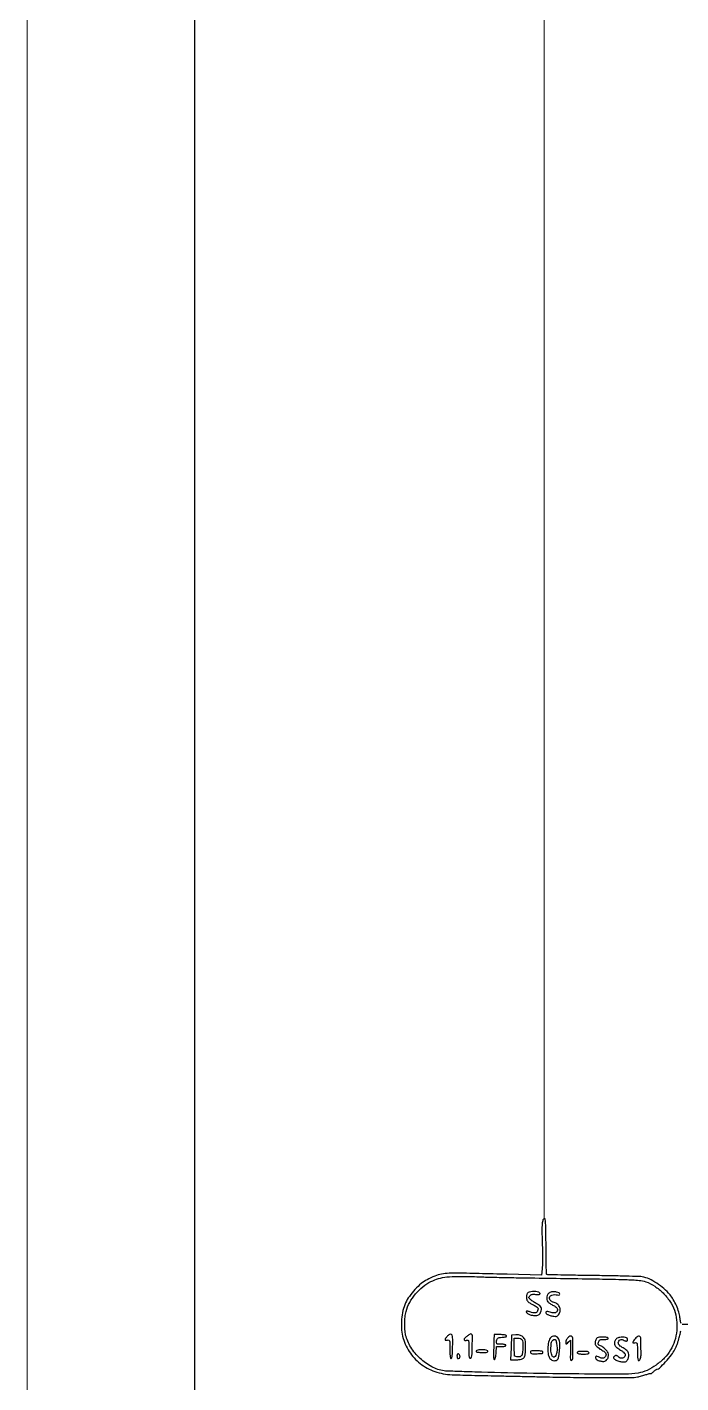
# Model space of a CAD drawing. Header units: millimetres. Extents: x 2712 to 3553, y 1367 to 1961.
# Drawn here: x 2712.3 to 2790.3, y 1713.8 to 1875.5 of the extents above; entities that cross this region are included whole.
import ezdxf

# ---------------------------------------------------------------- set-up
doc = ezdxf.new("R2010")
doc.units = ezdxf.units.MM

# ---------------------------------------------------------------- blocks, each defined once
blk = doc.blocks.new('Формат А1 (2)')
at = {"lineweight": 20}
blk.add_line((2935.83, -160.31), (2935.83, 433.69), dxfattribs=at)
at = {"lineweight": 30}
blk.add_line((2955.83, -155.31), (2955.83, 428.69), dxfattribs=at)

msp = doc.modelspace()

# ---------------------------------------------------------------- linework, layer by layer
at = {"lineweight": 15}
msp.add_line((2774.01, 1733.36), (2774.01, 1912.49), dxfattribs=at)
for points in [[(2790.33, 1720.86, -0.011214), (2790.28, 1721.07, -0.014214), (2790.24, 1721.31, -0.010538), (2790.2, 1721.59, 0.049295), (2790.06, 1722.22, 0.025383), (2789.77, 1722.99, 0.025324), (2789.4, 1723.72, 0.043706), (2789.01, 1724.29, 0.041902), (2788.29, 1725.02, 0.035251), (2787.42, 1725.67, 0.036471), (2786.51, 1726.17, 0.06174), (2785.69, 1726.43, 0.037264), (2785.33, 1726.46, 0.001044), (2783.76, 1726.51, 0.002132), (2781.91, 1726.55, 0.001462), (2779.81, 1726.58, -0.001136), (2777.74, 1726.61, -0.001838), (2775.98, 1726.64, -0.000264), (2774.42, 1726.68, -0.133169), (2774.32, 1726.71, -0.250015), (2774.28, 1726.78, -0.001152), (2774.25, 1727.72, -0.004946), (2774.22, 1728.8, -0.003059), (2774.22, 1730.07, 0.002371), (2774.21, 1731.71, 0.010941), (2774.18, 1732.65, 0.0097), (2774.13, 1733.27, 0.387415), (2774.04, 1733.36, 0.327144), (2773.86, 1733.22, 0.053781), (2773.76, 1732.76, 0.026702), (2773.73, 1731.94, 0.004917), (2773.77, 1730.41, -0.004543), (2773.79, 1729.49, -0.004888), (2773.8, 1728.59, -0.004633), (2773.79, 1727.82, -0.023141), (2773.76, 1727.39), (2773.68, 1726.63), (2769.6, 1726.73, 0.000032), (2767.92, 1726.77, 0.000032), (2766.23, 1726.81, 0.000031), (2764.75, 1726.85, 0.000125), (2763.85, 1726.87, 0.016733), (2762.65, 1726.85, 0.03952), (2761.77, 1726.75, 0.043255), (2760.96, 1726.51, 0.023967), (2760.03, 1726.08, 0.058558), (2759.34, 1725.63, 0.030463), (2758.59, 1724.91, 0.030262), (2757.92, 1724.09, 0.04845), (2757.47, 1723.31, 0.049756), (2757.16, 1722.41, 0.036197), (2756.99, 1721.36, 0.035963), (2756.98, 1720.3, 0.046631), (2757.12, 1719.33, 0.082012), (2757.9, 1717.52, 0.084834), (2759.21, 1716.09, 0.082496), (2760.96, 1715.14, 0.072158), (2763.01, 1714.75, 0.003965), (2763.65, 1714.73, 0.000598), (2764.95, 1714.69, 0.000671), (2766.48, 1714.66, 0.00058), (2768.09, 1714.62, -0.00004), (2769.86, 1714.59, -0.000027), (2771.89, 1714.54, -0.000027), (2773.86, 1714.5, -0.000053), (2775.43, 1714.47, 0.002406), (2778.76, 1714.42, 0.003187), (2781.79, 1714.4, 0.0019), (2784.37, 1714.41, 0.041215), (2785.12, 1714.48, 0.01547), (2785.35, 1714.53, 0.008523), (2785.62, 1714.6, 0.00849), (2785.9, 1714.68, 0.013466), (2786.14, 1714.76, -0.014025), (2786.34, 1714.83, -0.02086), (2786.52, 1714.88, -0.016809), (2786.67, 1714.91, -0.238395), (2786.72, 1714.89, 0.314145), (2786.76, 1714.89, 0.042113), (2786.84, 1714.93, 0.036395), (2786.94, 1715.01, 0.02231), (2787.04, 1715.12, -0.028155), (2787.15, 1715.22, -0.031046), (2787.27, 1715.32, -0.032647), (2787.38, 1715.38, -0.117526), (2787.46, 1715.4, 0.201109), (2787.76, 1715.53, 0.010441), (2788.49, 1716.3, 0.017124), (2789.19, 1717.12, 0.048787), (2789.59, 1717.75, 0.017516), (2789.74, 1718.08, 0.01109), (2789.89, 1718.47, 0.011137), (2790.03, 1718.85, 0.020128), (2790.12, 1719.18, -0.000829), (2790.19, 1719.46, -0.000966), (2790.25, 1719.74, -0.000855), (2790.31, 1719.97, -0.005843)], [(2792.51, 1720.7, -0.000226), (2790.46, 1720.76, -0.19303)]]:
    msp.add_lwpolyline(points, format="xyb")
for points in [[(2757.53, 1722.31, -0.059812), (2757.96, 1723.36, -0.047465), (2758.65, 1724.38, -0.04726), (2759.53, 1725.24, -0.057783), (2760.5, 1725.87, -0.045197), (2761.4, 1726.21, -0.0385), (2762.39, 1726.41, -0.02867), (2763.64, 1726.48, -0.011055), (2765.38, 1726.46, 0.003072), (2766.57, 1726.42, 0.000928), (2768.37, 1726.37, 0.00093), (2770.4, 1726.33, 0.001011), (2772.36, 1726.3, -0.000329), (2780.59, 1726.17, -0.004217), (2783.67, 1726.1, -0.009096), (2785.35, 1726.01, -0.071484), (2786.12, 1725.85, -0.057949), (2787.19, 1725.3, -0.049017), (2788.18, 1724.5, -0.049206), (2788.99, 1723.52, -0.05963), (2789.53, 1722.46, -0.061748), (2789.8, 1721.3, -0.05037), (2789.81, 1720.02, -0.050621), (2789.56, 1718.77, -0.064181), (2789.08, 1717.7, -0.053807), (2788.33, 1716.74, -0.046243), (2787.35, 1715.9, -0.047428), (2786.27, 1715.27, -0.066429), (2785.2, 1714.95, -0.040791), (2783.69, 1714.82, -0.001629), (2778.13, 1714.84, -0.003071), (2771.94, 1714.92, -0.003042), (2765.74, 1715.07, -0.00029), (2764.44, 1715.11, -0.000455), (2763.33, 1715.15, -0.000114), (2762.36, 1715.18, -0.017328), (2762.25, 1715.19, -0.088096), (2760.77, 1715.61, -0.065799), (2759.36, 1716.55, -0.064521), (2758.21, 1717.85, -0.077141), (2757.52, 1719.32, -0.051033), (2757.4, 1719.94, -0.021956), (2757.37, 1720.79, -0.022041), (2757.41, 1721.64, -0.04367)], [(2772.23, 1721.95, 0.045834), (2772.71, 1721.82, 0.089461), (2773.11, 1721.82, 0.1213), (2773.4, 1721.95, 0.137827), (2773.58, 1722.19, 0.057276), (2773.67, 1722.53, 0.138936), (2773.63, 1722.78, 0.123182), (2773.47, 1722.99, 0.040399), (2773.13, 1723.21, -0.009842), (2772.94, 1723.32, -0.007113), (2772.73, 1723.45, -0.007188), (2772.54, 1723.58, -0.015485), (2772.39, 1723.69, -0.025285), (2772.23, 1723.83, -0.153059), (2772.17, 1723.92, -0.185381), (2772.19, 1724.02, -0.040494), (2772.29, 1724.16, -0.074936), (2772.41, 1724.27, -0.083387), (2772.55, 1724.33, -0.068496), (2772.73, 1724.35, -0.033369), (2772.96, 1724.33, 0.044386), (2773.28, 1724.31, 0.138158), (2773.48, 1724.37, 0.453952), (2773.5, 1724.47, 0.126908), (2773.35, 1724.58, 0.070584), (2773.01, 1724.66, 0.043393), (2772.59, 1724.66, 0.043164), (2772.22, 1724.59, 0.155382), (2772.02, 1724.46, 0.084021), (2771.95, 1724.35, 0.03876), (2771.91, 1724.2, 0.036965), (2771.89, 1724.02, 0.042235), (2771.89, 1723.85, 0.073766), (2771.95, 1723.64, 0.094269), (2772.06, 1723.47, 0.065584), (2772.27, 1723.31, 0.019625), (2772.61, 1723.13, -0.023908), (2773.04, 1722.9, -0.11775), (2773.23, 1722.71, -0.195818), (2773.26, 1722.51, -0.088156), (2773.16, 1722.26, -0.182818), (2773.02, 1722.15, -0.083366), (2772.79, 1722.13, -0.058249), (2772.49, 1722.18, -0.028872), (2772.11, 1722.31, 0.044667), (2772.01, 1722.34, 0.110948), (2771.93, 1722.34, 0.179702), (2771.88, 1722.31, 0.160599), (2771.87, 1722.25, 0.17074), (2771.89, 1722.18, 0.051721), (2771.97, 1722.1, 0.045124), (2772.09, 1722.02, 0.036006)], [(2774.33, 1721.99, 0.069828), (2774.43, 1721.92, 0.019116), (2774.6, 1721.85, 0.018936), (2774.81, 1721.79, 0.018707), (2775.02, 1721.74, 0.024301), (2775.32, 1721.7, 0.1034), (2775.5, 1721.72, 0.124637), (2775.63, 1721.81, 0.042569), (2775.78, 1722, 0.134787), (2775.91, 1722.41, 0.125513), (2775.82, 1722.85, 0.119192), (2775.52, 1723.21, 0.114047), (2775.09, 1723.4, -0.067785), (2774.97, 1723.44, -0.042005), (2774.85, 1723.51, -0.041445), (2774.74, 1723.61, -0.057664), (2774.66, 1723.71, -0.195865), (2774.62, 1723.96, -0.181211), (2774.76, 1724.17, -0.124872), (2775.07, 1724.3, -0.082658), (2775.45, 1724.28, 0.060083), (2775.75, 1724.26, 0.372333), (2775.85, 1724.36, 0.311026), (2775.78, 1724.5, 0.055345), (2775.48, 1724.61, 0.073849), (2775.06, 1724.65, 0.100629), (2774.69, 1724.56, 0.118523), (2774.43, 1724.35, 0.134267), (2774.31, 1724.05, 0.079591), (2774.33, 1723.72, 0.113075), (2774.45, 1723.45, 0.091878), (2774.7, 1723.23, 0.03886), (2775.1, 1723.02, -0.121082), (2775.51, 1722.72, -0.295262), (2775.56, 1722.35, -0.263552), (2775.23, 1722.13, -0.111855), (2774.7, 1722.21, 0.048497), (2774.42, 1722.28, 0.177838), (2774.24, 1722.25, 0.388735), (2774.2, 1722.14, 0.108184)], [(2762.46, 1718.89, -0.152968), (2762.61, 1718.89, -0.257501), (2762.7, 1718.8, -0.061504), (2762.74, 1718.55, -0.004288), (2762.74, 1717.83, 0.010504), (2762.75, 1717.37, 0.020331), (2762.78, 1717.01, 0.016832), (2762.83, 1716.73, 0.359414), (2762.89, 1716.68, 0.278795), (2762.94, 1716.72, 0.046123), (2762.99, 1716.84, 0.039262), (2763.03, 1717.01, 0.025128), (2763.05, 1717.22, 0.006161), (2763.1, 1718.82, 0.070007), (2763.02, 1719.45, 0.411282), (2762.81, 1719.57, 0.142958), (2762.47, 1719.37, 0.024674), (2762.25, 1719.1, 0.157513), (2762.19, 1718.94, 0.416179), (2762.26, 1718.86, 0.081947)], [(2764.74, 1718.86, -0.135323), (2764.9, 1718.86, -0.262088), (2764.99, 1718.77, -0.067025), (2765.02, 1718.54, -0.004686), (2765.01, 1717.88, 0.009879), (2765.01, 1717.21, 0.051872), (2765.05, 1716.84, 0.2147), (2765.14, 1716.72, 0.333222), (2765.27, 1716.74, 0.187061), (2765.38, 1716.99, 0.005382), (2765.42, 1718.19, 0.004428), (2765.44, 1719.4, 0.261659), (2765.34, 1719.59, 0.270011), (2765.17, 1719.59, 0.033293), (2764.84, 1719.38, 0.034596), (2764.53, 1719.12, 0.202198), (2764.45, 1718.94, 0.218014), (2764.48, 1718.89, 0.117019), (2764.54, 1718.85, 0.078978), (2764.63, 1718.85, 0.046719)], [(2768.07, 1716.58, 0.22768), (2768.14, 1716.64, 0.027203), (2768.2, 1716.84, 0.028086), (2768.25, 1717.09, 0.019496), (2768.27, 1717.37), (2768.32, 1718.11), (2768.88, 1718.11, 0.023915), (2769.1, 1718.12, 0.038131), (2769.28, 1718.15, 0.044626), (2769.41, 1718.2, 0.294149), (2769.44, 1718.25, 0.297999), (2769.41, 1718.31, 0.042822), (2769.27, 1718.35, 0.037097), (2769.09, 1718.38, 0.023207), (2768.86, 1718.39, -0.013287), (2768.51, 1718.4, -0.145923), (2768.37, 1718.45, -0.229252), (2768.32, 1718.55, -0.037812), (2768.33, 1718.79, -0.051993), (2768.38, 1719, -0.166663), (2768.47, 1719.12, -0.111903), (2768.63, 1719.18, -0.017505), (2768.98, 1719.22, 0.031171), (2769.45, 1719.28, 0.56935), (2769.49, 1719.4, 0.199683), (2769.28, 1719.51, 0.021547), (2768.72, 1719.53), (2768.02, 1719.53), (2768.01, 1718.86, -0.003218), (2768, 1718.54, -0.001611), (2767.99, 1718.14, -0.001599), (2767.97, 1717.72, -0.002362), (2767.96, 1717.36, 0.01179), (2767.95, 1716.99, 0.037976), (2767.97, 1716.75, 0.072201), (2768.01, 1716.61, 0.379469)], [(2770.7, 1716.54, 0.051382), (2771.28, 1716.6, 0.182075), (2771.6, 1716.8, 0.137078), (2771.75, 1717.2, 0.024931), (2771.79, 1718, 0.010184), (2771.78, 1718.57, 0.056346), (2771.74, 1718.87, 0.095292), (2771.63, 1719.08, 0.061106), (2771.45, 1719.27, 0.050311), (2771.27, 1719.39, 0.051787), (2771.06, 1719.47, 0.049642), (2770.84, 1719.51, 0.039994), (2770.6, 1719.51), (2770.1, 1719.46), (2770.05, 1718), (2769.99, 1716.54)], [(2774.61, 1716.83, 0.092526), (2774.79, 1716.59, 0.10863), (2775.04, 1716.45, 0.11304), (2775.31, 1716.43, 0.106935), (2775.56, 1716.53, 0.210138), (2775.72, 1716.77, 0.016821), (2775.82, 1717.53, 0.023159), (2775.87, 1718.33, 0.063565), (2775.8, 1718.88, 0.103251), (2775.68, 1719.12, 0.108026), (2775.48, 1719.29, 0.108428), (2775.23, 1719.36, 0.104704), (2774.97, 1719.32, 0.21253), (2774.65, 1718.99, 0.056392), (2774.46, 1718.28, 0.054939), (2774.44, 1717.47, 0.097507)], [(2776.86, 1718.62), (2777.16, 1718.89), (2777.13, 1717.82, 0.002217), (2777.12, 1716.92, 0.031106), (2777.13, 1716.59, 0.176604), (2777.19, 1716.48, 0.341688), (2777.28, 1716.47, 0.25377), (2777.41, 1716.7, 0.006568), (2777.42, 1717.9, 0.00659), (2777.4, 1719.1, 0.252074), (2777.27, 1719.33, 0.262076), (2777.08, 1719.33, 0.07633), (2776.84, 1719.16, 0.069445), (2776.64, 1718.89, 0.129991), (2776.57, 1718.63, 0.016255), (2776.57, 1718.46, 0.378967), (2776.61, 1718.42, 0.194582), (2776.67, 1718.44, 0.005912)], [(2780.1, 1718.36, 0.127072), (2780.16, 1718.24, 0.028143), (2780.32, 1718.07, 0.027519), (2780.54, 1717.9, 0.023492), (2780.78, 1717.74, -0.027235), (2781.2, 1717.47, -0.127794), (2781.37, 1717.25, -0.226828), (2781.37, 1717.04, -0.102665), (2781.2, 1716.82, -0.064013), (2781.07, 1716.74, -0.102046), (2780.95, 1716.71, -0.083251), (2780.81, 1716.73, -0.031394), (2780.62, 1716.81, 0.007844), (2780.32, 1716.94, 0.120423), (2780.2, 1716.96, 0.32382), (2780.15, 1716.91, 0.058794), (2780.13, 1716.76, 0.178715), (2780.18, 1716.63, 0.096189), (2780.32, 1716.52, 0.055307), (2780.57, 1716.42, 0.017144), (2780.96, 1716.33, 0.156054), (2781.24, 1716.37, 0.114419), (2781.49, 1716.56, 0.101587), (2781.65, 1716.86, 0.099442), (2781.67, 1717.2, 0.125651), (2781.56, 1717.49, 0.049106), (2781.28, 1717.81, 0.047225), (2780.92, 1718.1, 0.062267), (2780.53, 1718.28, -0.178678), (2780.48, 1718.33, -0.098585), (2780.45, 1718.41, -0.071842), (2780.45, 1718.52, -0.042321), (2780.48, 1718.65, -0.07723), (2780.56, 1718.81, -0.129639), (2780.67, 1718.9, -0.087702), (2780.85, 1718.95, -0.022394), (2781.15, 1718.96, 0.019938), (2781.37, 1718.97, 0.052154), (2781.54, 1719, 0.109249), (2781.62, 1719.05, 0.365292), (2781.63, 1719.11, 0.225983), (2781.47, 1719.21, 0.025596), (2781.03, 1719.24, 0.029179), (2780.58, 1719.23, 0.128091), (2780.33, 1719.14, 0.099697), (2780.2, 1719, 0.069501), (2780.11, 1718.81, 0.064722), (2780.08, 1718.59, 0.06394)], [(2782.48, 1716.55, 0.071407), (2782.59, 1716.47, 0.022945), (2782.78, 1716.4, 0.022361), (2783.01, 1716.34, 0.023268), (2783.23, 1716.3, 0.022703), (2783.53, 1716.27, 0.101421), (2783.71, 1716.3, 0.131208), (2783.84, 1716.39, 0.048985), (2783.96, 1716.58, 0.077748), (2784.1, 1716.98, 0.136483), (2784.07, 1717.34, 0.121852), (2783.85, 1717.65, 0.055292), (2783.44, 1717.94, -0.024913), (2783.18, 1718.1, -0.047012), (2782.99, 1718.26, -0.061698), (2782.88, 1718.41, -0.134169), (2782.84, 1718.55, -0.144251), (2782.9, 1718.77, -0.153921), (2783.07, 1718.91, -0.135032), (2783.31, 1718.94, -0.102411), (2783.56, 1718.85, 0.035255), (2783.69, 1718.78, 0.097506), (2783.78, 1718.76, 0.143861), (2783.86, 1718.78, 0.119106), (2783.92, 1718.84, 0.217001), (2783.94, 1719.01, 0.199086), (2783.82, 1719.15, 0.100683), (2783.56, 1719.22, 0.041136), (2783.18, 1719.22, 0.030862), (2782.91, 1719.18, 0.073203), (2782.71, 1719.11, 0.088961), (2782.57, 1719, 0.06448), (2782.46, 1718.83, 0.092965), (2782.37, 1718.52, 0.15359), (2782.43, 1718.26, 0.100163), (2782.66, 1718, 0.026305), (2783.12, 1717.68, -0.022186), (2783.39, 1717.5, -0.057782), (2783.56, 1717.34, -0.085833), (2783.65, 1717.19, -0.12651), (2783.66, 1717.04, -0.172938), (2783.55, 1716.83, -0.139086), (2783.33, 1716.72, -0.128617), (2783.06, 1716.74, -0.14055), (2782.85, 1716.88, 0.06938), (2782.77, 1716.96, 0.065389), (2782.67, 1717.01, 0.069851), (2782.56, 1717.03, 0.107226), (2782.47, 1717.02, 0.08282), (2782.33, 1716.93, 0.224704), (2782.28, 1716.83, 0.171267), (2782.32, 1716.7, 0.047365)], [(2784.82, 1718.57, -0.132522), (2784.99, 1718.57, -0.260594), (2785.08, 1718.48, -0.065728), (2785.11, 1718.24, -0.004331), (2785.12, 1717.53, 0.013994), (2785.14, 1716.84, 0.076586), (2785.21, 1716.48, 0.497927), (2785.33, 1716.45, 0.142328), (2785.46, 1716.62, 0.087383), (2785.55, 1717.07, 0.010203), (2785.54, 1718.08, 0.005697), (2785.51, 1719.14, 0.247734), (2785.4, 1719.32, 0.220156), (2785.24, 1719.34, 0.082693), (2785.05, 1719.24, 0.063343), (2784.84, 1719.04, 0.045812), (2784.67, 1718.78, 0.017235), (2784.59, 1718.62, 0.271191), (2784.59, 1718.56, 0.286212), (2784.65, 1718.54, 0.01868)], [(2766.59, 1717.4, 0.02399), (2767.07, 1717.42, 0.167894), (2767.28, 1717.52, 0.567094), (2767.26, 1717.62, 0.045693), (2766.91, 1717.7, 0.031132), (2766.53, 1717.73, 0.04391), (2766.2, 1717.7, 0.053062), (2765.95, 1717.63, 0.307387), (2765.88, 1717.53, 0.329933), (2765.92, 1717.48, 0.028023), (2766.09, 1717.44, 0.028496), (2766.32, 1717.41, 0.01751)], [(2770.86, 1719.11, -0.069699), (2771.19, 1719.06, -0.194652), (2771.37, 1718.92, -0.117884), (2771.45, 1718.64, -0.019156), (2771.46, 1718.07, -0.021672), (2771.41, 1717.32, -0.155015), (2771.26, 1716.99, -0.230341), (2770.99, 1716.87, -0.052495), (2770.48, 1716.96, -0.327086), (2770.46, 1716.98, -0.001096), (2770.45, 1717.28, -0.005132), (2770.44, 1717.63, -0.003122), (2770.44, 1718.04), (2770.44, 1719.11)], [(2772.39, 1717.34, 0.190792), (2772.6, 1717.26, 0.016567), (2773.18, 1717.26, 0.013756), (2773.77, 1717.29, 0.388096), (2773.86, 1717.4, 0.151864), (2773.83, 1717.49, 0.17981), (2773.75, 1717.55, 0.046828), (2773.57, 1717.58, 0.002925), (2773.04, 1717.61, 0.024325), (2772.66, 1717.61, 0.088027), (2772.42, 1717.56, 0.269017), (2772.35, 1717.47, 0.232553)], [(2774.84, 1718.51, -0.114419), (2774.9, 1718.72, -0.098253), (2775.05, 1718.89, -0.124283), (2775.23, 1718.97, -0.244257), (2775.37, 1718.92, -0.141449), (2775.4, 1718.87, -0.008382), (2775.45, 1718.66, -0.012091), (2775.49, 1718.42, -0.008587), (2775.52, 1718.14, -0.041542), (2775.54, 1717.62, -0.064989), (2775.45, 1717.19, -0.100655), (2775.3, 1716.92, -0.301876), (2775.1, 1716.86, -0.194561), (2774.97, 1716.98, -0.047573), (2774.86, 1717.24, -0.045489), (2774.8, 1717.57, -0.051622), (2774.79, 1717.89, 0.00365), (2774.81, 1718.03, 0.001936), (2774.82, 1718.19, 0.001926), (2774.83, 1718.36, 0.002987)], [(2763.72, 1716.68, 0.110173), (2763.85, 1716.71, 0.153921), (2763.93, 1716.79, 0.139064), (2763.96, 1716.91, 0.083866), (2763.93, 1717.05, 0.089945), (2763.84, 1717.21, 0.281425), (2763.72, 1717.25, 0.254562), (2763.63, 1717.16, 0.08067), (2763.6, 1716.97, 0.039769), (2763.61, 1716.86, 0.059018), (2763.63, 1716.77, 0.07762), (2763.67, 1716.7, 0.219986)], [(2778.32, 1717.23, 0.024251), (2778.75, 1717.21, 0.045055), (2779.1, 1717.23, 0.078112), (2779.31, 1717.3, 0.436296), (2779.34, 1717.41, 0.237423), (2779.17, 1717.51, 0.020267), (2778.64, 1717.54, 0.020216), (2778.1, 1717.52, 0.239452), (2777.93, 1717.41, 0.34593), (2777.94, 1717.36, 0.089572), (2778.01, 1717.31, 0.053584), (2778.14, 1717.26, 0.027658)]]:
    msp.add_lwpolyline(points, format="xyb", close=True)

# ---------------------------------------------------------------- block references
at = {"lineweight": 30}
msp.add_blockref('Формат А1 (2)', (-223.51, 1526.85), dxfattribs=at)

doc.saveas('drawing.dxf')
